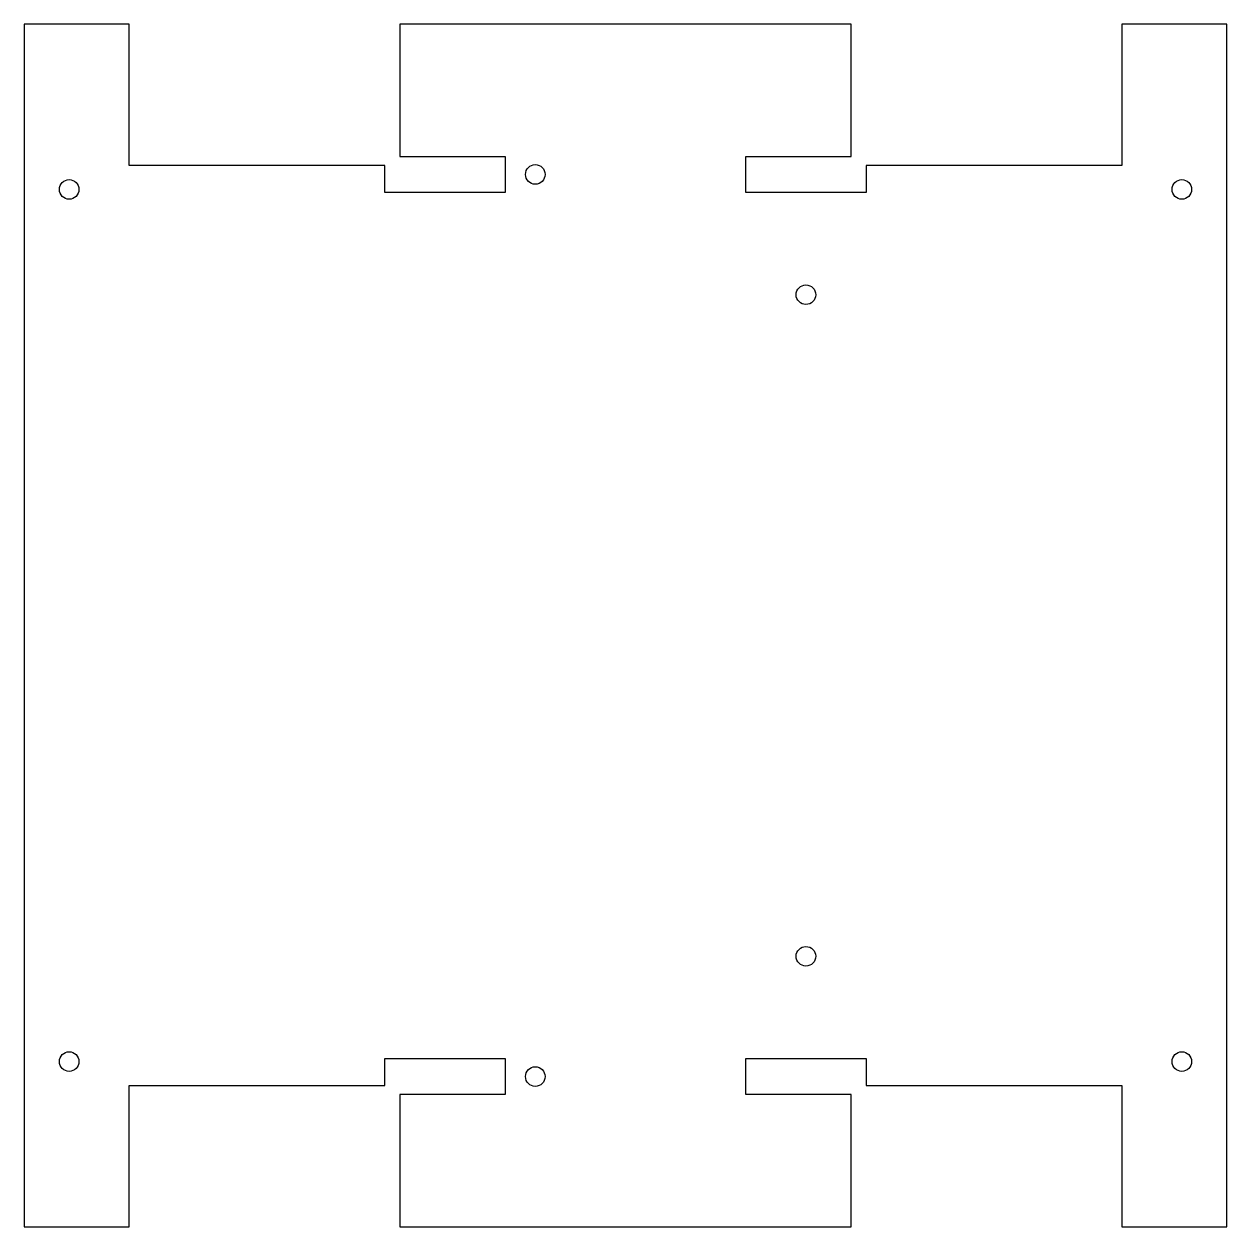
# Model space of a CAD drawing. Header units: millimetres. Extents: x 0 to 200, y 0 to 200.
import ezdxf

# ---------------------------------------------------------------- set-up
doc = ezdxf.new("R2010")
doc.units = ezdxf.units.MM

msp = doc.modelspace()

# ---------------------------------------------------------------- linework, layer by layer
msp.add_lwpolyline([(182.5, 200), (182.5, 176.5), (140, 176.5), (140, 172), (120, 172), (120, 178), (137.5, 178), (137.5, 200), (62.5, 200), (62.5, 178), (80, 178), (80, 172), (60, 172), (60, 176.5), (17.5, 176.5), (17.5, 200), (0, 200), (0, 0), (17.5, 0), (17.5, 23.5), (60, 23.5), (60, 28), (80, 28), (80, 22), (62.5, 22), (62.5, 0), (137.5, 0), (137.5, 22), (120, 22), (120, 28), (140, 28), (140, 23.5), (182.5, 23.5), (182.5, 0), (200, 0), (200, 200)], close=True)
for centre in [(85, 175), (7.5, 172.5), (192.5, 172.5), (130, 155), (130, 45), (7.5, 27.5), (192.5, 27.5), (85, 25)]:
    msp.add_circle(centre, 1.63)

doc.saveas('drawing.dxf')
